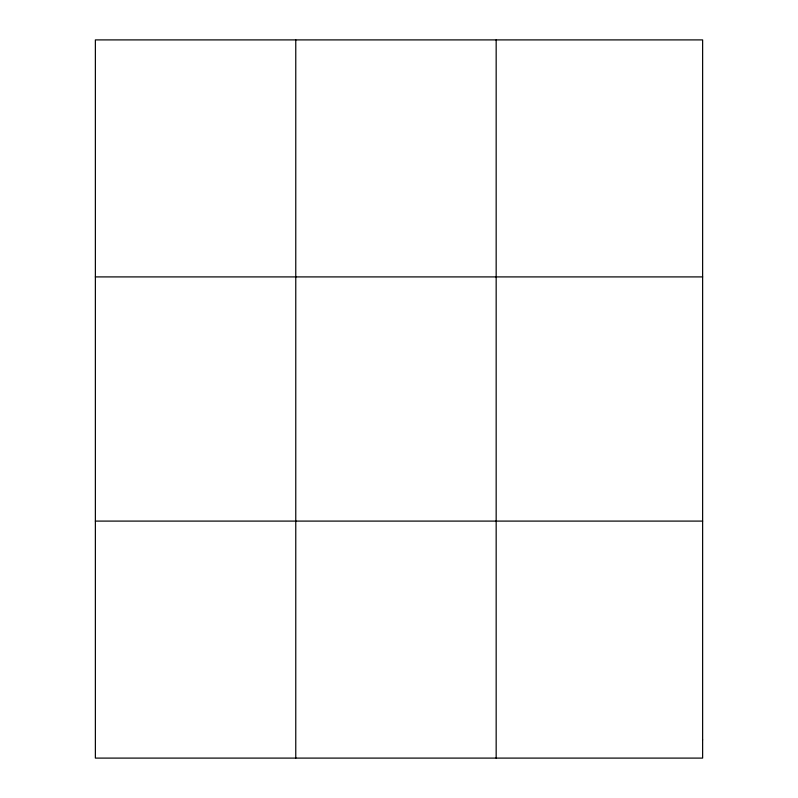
<?xml version="1.0" encoding="UTF-8"?>
<svg xmlns="http://www.w3.org/2000/svg" width="798" height="798" viewBox="0 0 798 798"><rect width="100%" height="100%" fill="white"/><g stroke="black" fill="none" stroke-linecap="round" stroke-linejoin="round"><path stroke-width="1.2" d="M295.769 758.1L295.769 39.9M496.166 758.1L496.166 39.9M95.371 276.906L702.629 276.906M95.371 521.094L702.629 521.094M702.629 739.866L702.629 758.1L95.371 758.1L95.371 39.9L702.629 39.9L702.629 739.866"/></g></svg>
